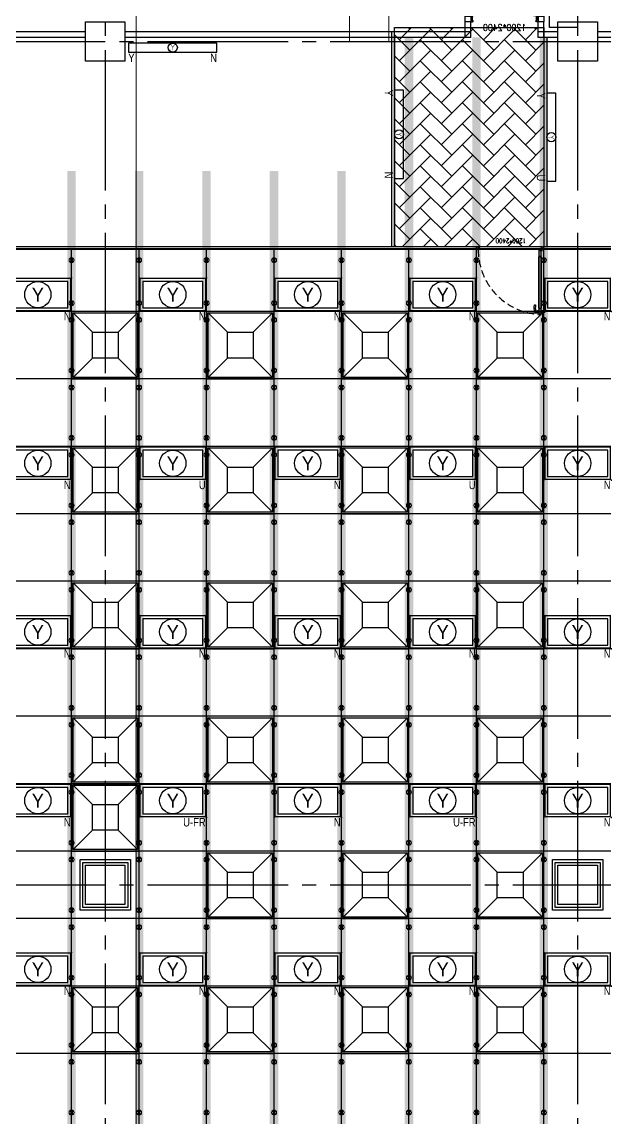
# Model space of a CAD drawing. Header units: millimetres. Extents: x -17313 to 27370, y -1010 to 13584.
# Drawn here: x 11732 to 12769, y 7085 to 9035 of the extents above; entities that cross this region are included whole.
import ezdxf
from ezdxf.enums import TextEntityAlignment as Align

# ---------------------------------------------------------------- set-up
doc = ezdxf.new("R2010")
doc.units = ezdxf.units.MM
doc.header["$LTSCALE"] = 100
for name, pattern in [('188K-SM-03-F10-ARCH-PA-Y2257103$0$AP5A-SM-03-F20-ARCH-PA-Y2230801+Y2230803$0$ALL-PA-TXT-Y2221201$0$DASHED', [19.05, 12.7, -6.35]), ('188K-SM-03-F10-ARCH-PA-Y2257103$0$HIDDEN2', [0.1875, 0.125, -0.0625]), ('X-S-FAB-L10$0$COL-CEN-LIN', [3.25, 2.5, -0.25, 0.25, -0.25])]:
    doc.linetypes.add(name, pattern=pattern)
for name, color, linetype in [('0-XREF', 7, 'Continuous'), ('188K-SM-03-F10-ARCH-CEIL-Y2257103$0$K-CEIL-4.2', 8, 'Continuous'), ('188K-SM-03-F10-ARCH-CEIL-Y2257103$0$K-CEIL-4.2-AREA', 8, 'Continuous'), ('188K-SM-03-F10-ARCH-CEIL-Y2257103$0$K-庫板天花-2.4', 8, 'Continuous'), ('188K-SM-03-F10-ARCH-CEIL-Y2257103$0$K-鋼構', 121, 'Continuous'), ('188K-SM-03-F10-ARCH-PA-Y2257103$0$K-Door', 53, 'Continuous'), ('188K-SM-03-F10-ARCH-PA-Y2257103$0$K-P1S-2.5-單抗', 53, 'Continuous'), ('188K-SM-03-F10-ARCH-PA-Y2257103$0$K-P1S-4.2-單抗', 53, 'Continuous'), ('188K-SM-03-F10-ARCH-PA-Y2257103$0$K-岩棉 2hr 7.5-單抗', 53, 'Continuous'), ('188K-SM-03-F10-ARCH-PA-Y2257103$0$K-岩棉 2hr 7.5-非抗', 53, 'Continuous'), ('188K-SM-03-F10-ARCH-PA-Y2257103$0$K-庫板天花-2.4', 53, 'Continuous'), ('188K-SM-03-F10-ARCH-PA-Y2257103$0$非YK-K-防火門', 53, 'Continuous'), ('188K-SM-06-F10-ELEC-LIGHT-Y2257103$0$E-LIGHT(Y)-N', 8, 'Continuous'), ('188K-SM-06-F10-ELEC-LIGHT-Y2257103$0$E-LIGHT(Y)-U FR', 8, 'Continuous'), ('188K-SM-06-F10-ELEC-LIGHT-Y2257103$0$E-LIGHT(Y)-U XLPE', 8, 'Continuous'), ('188K-SM-06-F10-HVAC-FFU-Y2257103$0$AC-FFU-ULPA+化學濾網-', 6, 'Continuous'), ('X-S-FAB-L10$0$0-DIM-TXT', 8, 'Continuous'), ('X-S-FAB-L10$0$ASP_5', 8, 'Continuous'), ('X-S-FAB-L10$0$BLOCK', 8, 'Continuous'), ('X-S-FAB-L10$0$CCL', 8, 'X-S-FAB-L10$0$COL-CEN-LIN'), ('X-S-FAB-L10$0$COL-S', 8, 'Continuous'), ('X-S-FAB-L10$0$S-BEAM-SHOW', 8, 'Continuous'), ('X-S-FAB-L10$0$S-FNDN', 8, 'Continuous')]:
    doc.layers.add(name, color=color, linetype=linetype)
doc.layers.add('188K-SM-03-F10-ARCH-CEIL-Y2257103$0$K-吊點-標準', color=8, linetype='Continuous', lineweight=9)
doc.layers.add('188K-SM-06-F10-ELEC-LIGHT-Y2257103$0$Defpoints-CAS', color=8, linetype='Continuous', plot=False)
doc.styles.add('188K-SM-03-F10-ARCH-PA-Y2257103$0$AP5A-SM-03-F20-ARCH-PA-Y2230801+Y2230803$0$ALL-PA-TXT-Y2221201$0$Standard', font='txt.shx', dxfattribs={"bigfont": 'chineset.shx'})
doc.styles.add('188K-SM-03-F10-ARCH-PA-Y2257103$0$Standard', font='txt.shx', dxfattribs={"bigfont": 'chineset.shx'})
doc.styles.add('188K-SM-06-F10-ELEC-LIGHT-Y2257103$0$AE', font='isocp.shx', dxfattribs={"bigfont": 'chineset.shx'})
doc.styles.add('188K-SM-06-F10-ELEC-LIGHT-Y2257103$0$Standard', font='arial.ttf')
doc.styles.add('188K-SM-06-F10-ELEC-LIGHT-Y2257103$0$xCI-5-F20-03-燈具$0$Standard', font='')
doc.styles.add('X-S-FAB-L10$0$CHINA', font='simplex.shx', dxfattribs={"width": 0.75, "bigfont": 'chineset.shx'})
doc.styles.add('X-S-FAB-L10$0$Standard', font='', dxfattribs={"width": 0.8})
doc.styles.add('X-S-FAB-L10$0$TG_NOTE_TEXT', font='simplex.shx', dxfattribs={"width": 0.75, "bigfont": 'chineset.shx'})
doc.styles.get('188K-SM-06-F10-ELEC-LIGHT-Y2257103$0$xCI-5-F20-03-燈具$0$Standard').set_extended_font_data('PMingLiU')
doc.styles.get('X-S-FAB-L10$0$Standard').set_extended_font_data('Microsoft JhengHei')

# ---------------------------------------------------------------- blocks, each defined once
blk = doc.blocks.new('188K-SM-06-F10-HVAC-FFU-Y2257103$0$H-FFU-ULPA+化濾')
for p, q in [((-82.9, 82.9), (-117.2, 117.3)), ((-37.1, 82.9), (-2.7, 117.3)), ((-117.2, 2.8), (-82.9, 37.1)), ((-2.7, 2.8), (-37.1, 37.1))]:
    blk.add_line(p, q)
for points in [[(-2.7, 2.8), (-2.7, 117.3), (-117.2, 117.3), (-117.2, 2.8)], [(-37.1, 37.1), (-37.1, 82.9), (-82.9, 82.9), (-82.9, 37.1)]]:
    blk.add_lwpolyline(points, close=True)
at = {"layer": 'DefPoints'}
blk.add_lwpolyline([(-120, 120), (0, 120), (0, 0), (-120, 0)], close=True, dxfattribs=at)
blk = doc.blocks.new('188K-SM-06-F10-HVAC-FFU-Y2257103')
at = {"layer": '188K-SM-06-F10-HVAC-FFU-Y2257103$0$AC-FFU-ULPA+化學濾網-', "xscale": -1}
for p in [(11820, 8400), (12060, 8400), (12300, 8400), (12540, 8400), (11820, 8160), (12060, 8160), (12300, 8160), (12540, 8160), (11820, 7920), (12060, 7920), (12300, 7920), (12540, 7920), (11820, 7680), (12060, 7680), (12300, 7680), (12540, 7680), (11820, 7560), (12060, 7440), (12300, 7440), (12540, 7440), (11820, 7200), (12060, 7200), (12300, 7200), (12540, 7200)]:
    blk.add_blockref('188K-SM-06-F10-HVAC-FFU-Y2257103$0$H-FFU-ULPA+化濾', p, dxfattribs=at)
blk = doc.blocks.new('X-S-FAB-L10$0$FAB2-L05')
at = {"layer": 'X-S-FAB-L10$0$CCL'}
for p, q in [((-14280, 11005), (-14280, 0)), ((-13440, 11005), (-13440, 0)), ((-26880, 9720), (1210, 9720)), ((-26880, 8220), (1210, 8220))]:
    blk.add_line(p, q, dxfattribs=at)
at = {"layer": 'X-S-FAB-L10$0$COL-S'}
for points in [[(-14315, 9755), (-14245, 9755), (-14245, 9685), (-14315, 9685)], [(-13475, 9755), (-13405, 9755), (-13405, 9685), (-13475, 9685)], [(-14315, 8255), (-14245, 8255), (-14245, 8185), (-14315, 8185)], [(-13475, 8255), (-13405, 8255), (-13405, 8185), (-13475, 8185)]]:
    blk.add_lwpolyline(points, close=True, dxfattribs=at)
blk = doc.blocks.new('X-S-FAB-L10')
at = {"layer": 'X-S-FAB-L10$0$ASP_5'}
for p, q in [((12720, 9950), (12720, 9025)), ((12670, 9025), (12670, 9900)), ((12720, 9025), (12670, 9025))]:
    blk.add_line(p, q, dxfattribs=at)
at = {"layer": 'X-S-FAB-L10$0$COL-S'}
for p, q in [((11845, 9035), (11915, 9035)), ((11845, 8965), (11845, 9035)), ((11915, 9035), (11915, 8965)), ((12685, 9035), (12755, 9035)), ((12685, 8965), (12685, 9035)), ((12755, 9035), (12755, 8965)), ((11915, 8965), (11845, 8965)), ((12755, 8965), (12685, 8965)), ((11845, 7535), (11915, 7535)), ((11845, 7465), (11845, 7535)), ((11915, 7535), (11915, 7465)), ((12685, 7535), (12755, 7535)), ((12685, 7465), (12685, 7535)), ((12755, 7535), (12755, 7465)), ((11915, 7465), (11845, 7465)), ((12755, 7465), (12685, 7465))]:
    blk.add_line(p, q, dxfattribs=at)
at = {"layer": 'X-S-FAB-L10$0$S-BEAM-SHOW', "lineweight": 0, "flags": 128}
for points in [[(12314, 9115), (12314, 9000)], [(12384, 9115), (12384, 9000)], [(12384, 9000), (12314, 9000)]]:
    blk.add_lwpolyline(points, dxfattribs=at)
at = {"layer": 'X-S-FAB-L10$0$S-FNDN', "lineweight": 0, "flags": 128}
for points in [[(11935, 9055), (4350, 9055), (4350, 7470), (9330, 7470), (9330, -55), (11935, -55), (11935, 4530), (11070, 4530), (11070, 5003), (11935, 5003)], [(11070, 4530), (11935, 4530), (11935, -55), (12665, -55), (12665, -270), (15175, -270), (15175, -55), (15905, -55), (15905, 4530), (16672.5, 4530), (16672.5, 5003), (15905, 5003), (15905, 9055), (11935, 9055), (11935, 5003), (11070, 5003)]]:
    blk.add_lwpolyline(points, close=True, dxfattribs=at)
at = {"layer": 'X-S-FAB-L10$0$BLOCK'}
blk.add_blockref('X-S-FAB-L10$0$FAB2-L05', (26160, -720), dxfattribs=at)
at = {"style": 'X-S-FAB-L10$0$TG_NOTE_TEXT', "width": 0.5, "flags": 1}
for p in [(7463.301, 9020), (18268.251, 8649), (11197.77, 4800.167), (16485.801, 4800.167), (25420.27, 2635), (13360, 320.001, 0), (7463.301, -33.333)]:
    blk.add_attdef('WH', text='', height=20, dxfattribs=at).set_placement(p, align=Align.BOTTOM_LEFT)
at = {"width": 0.5}
for style, p in [('X-S-FAB-L10$0$TG_NOTE_TEXT', (7585, 9020)), ('X-S-FAB-L10$0$TG_NOTE_TEXT', (18389.95, 8649)), ('X-S-FAB-L10$0$TG_NOTE_TEXT', (11117.5, 4813.5)), ('X-S-FAB-L10$0$TG_NOTE_TEXT', (16607.5, 4813.5)), ('X-S-FAB-L10$0$TG_NOTE_TEXT', (25350, 2635)), ('X-S-FAB-L10$0$Standard', (13129.375, 325.001, 0)), ('X-S-FAB-L10$0$TG_NOTE_TEXT', (7585, -20))]:
    blk.add_attdef('DESC', text='', height=10, dxfattribs=dict(at, style=style)).set_placement(p, align=Align.BOTTOM_LEFT)
for tag, style, p in [('TYPE', 'X-S-FAB-L10$0$TG_NOTE_TEXT', (7619.286, 9020)), ('NO', 'X-S-FAB-L10$0$TG_NOTE_TEXT', (7650.095, 9020)), ('TYPE', 'X-S-FAB-L10$0$TG_NOTE_TEXT', (18424.236, 8649)), ('NO', 'X-S-FAB-L10$0$TG_NOTE_TEXT', (18455.045, 8649)), ('NO', 'X-S-FAB-L10$0$TG_NOTE_TEXT', (11088.595, 4813.5)), ('TYPE', 'X-S-FAB-L10$0$TG_NOTE_TEXT', (11151.786, 4813.5)), ('TYPE', 'X-S-FAB-L10$0$TG_NOTE_TEXT', (16641.786, 4813.5)), ('NO', 'X-S-FAB-L10$0$TG_NOTE_TEXT', (16672.595, 4813.5)), ('NO', 'X-S-FAB-L10$0$TG_NOTE_TEXT', (25313, 2635)), ('TYPE', 'X-S-FAB-L10$0$TG_NOTE_TEXT', (25350, 2635)), ('NO', 'X-S-FAB-L10$0$Standard', (13100, 320.001, 0)), ('TYPE', 'X-S-FAB-L10$0$Standard', (13129.375, 320.001, 0)), ('TYPE', 'X-S-FAB-L10$0$TG_NOTE_TEXT', (7619.286, -20)), ('NO', 'X-S-FAB-L10$0$TG_NOTE_TEXT', (7650.095, -20))]:
    blk.add_attdef(tag, text='', height=10, dxfattribs=dict(at, style=style)).set_placement(p, align=Align.BOTTOM_RIGHT)
at = {"style": 'X-S-FAB-L10$0$TG_NOTE_TEXT', "width": 0.5, "flags": 1}
for rotation, p in [(180, (43, 7480)), (180, (943, 7480)), (90, (24310, 3717.77)), (270, (17080, 1711.699))]:
    blk.add_attdef('WH', text='', height=20, rotation=rotation, dxfattribs=at).set_placement(p, align=Align.BOTTOM_LEFT)
at = {"width": 0.5}
for rotation, style, p in [(180, 'X-S-FAB-L10$0$Standard', (317.625, 7480)), (180, 'X-S-FAB-L10$0$Standard', (1217.625, 7480)), (90, 'X-S-FAB-L10$0$TG_NOTE_TEXT', (24310, 3647.5)), (270, 'X-S-FAB-L10$0$TG_NOTE_TEXT', (17080, 1605))]:
    blk.add_attdef('DESC', text='', height=10, rotation=rotation, dxfattribs=dict(at, style=style)).set_placement(p, align=Align.BOTTOM_LEFT)
for tag, rotation, style, p in [('TYPE', 180, 'X-S-FAB-L10$0$Standard', (317.625, 7480)), ('NO', 180, 'X-S-FAB-L10$0$Standard', (347, 7480)), ('TYPE', 180, 'X-S-FAB-L10$0$Standard', (1217.625, 7480)), ('NO', 180, 'X-S-FAB-L10$0$Standard', (1247, 7480)), ('TYPE', 90, 'X-S-FAB-L10$0$TG_NOTE_TEXT', (24310, 3647.5)), ('NO', 90, 'X-S-FAB-L10$0$TG_NOTE_TEXT', (24310, 3610.5)), ('TYPE', 270, 'X-S-FAB-L10$0$TG_NOTE_TEXT', (17080, 1605)), ('NO', 270, 'X-S-FAB-L10$0$TG_NOTE_TEXT', (17080, 1573))]:
    blk.add_attdef(tag, text='', height=10, rotation=rotation, dxfattribs=dict(at, style=style)).set_placement(p, align=Align.BOTTOM_RIGHT)
at = {"layer": 'X-S-FAB-L10$0$0-DIM-TXT', "style": 'X-S-FAB-L10$0$CHINA', "width": 0.75}
for p in [(667.414, 7855.1, -2689.4), (22627.353, 6728.814), (25644.722, 6728.814), (24778.787, 5569.051), (1118.252, 4980), (417.801, 4594.623), (23874.84, 4355), (22927.43, 4330.122), (23749.869, 3901.367), (417.801, 3765.236), (1118.252, 3730), (417.801, 3115.79), (536.882, 2227.832), (16908.994, 1782.652), (888.445, 880.466), (16977.43, 750), (18878.841, 750), (25641.221, 553.233), (21364.03, 526.894)]:
    blk.add_attdef('HIG', text='', height=80, dxfattribs=at).set_placement(p, align=Align.MIDDLE_LEFT)
blk = doc.blocks.new('188K-SM-03-F10-ARCH-CEIL-Y2257103$0$A$C2CA95053')
h = blk.add_hatch(color=256)
edge = h.paths.add_edge_path()
edge.add_arc((0, 0), 0.5, 0, 360)
for p, q in [((3.2, 3.2), (-3.2, -3.2)), ((3.2, -3.2), (-3.2, 3.2))]:
    blk.add_line(p, q)
blk.add_lwpolyline([(-1.6, 2.5), (-1.6, -2.5), (1.6, -2.5), (1.6, 2.5)], close=True)
for radius in [4.5, 0.5]:
    blk.add_circle((0, 0), radius)
blk = doc.blocks.new('188K-SM-03-F10-ARCH-CEIL-Y2257103$0$天花板吊點-附調整片 - 3_8_螺桿吊架 100 mm 高調整片-V1-1FL')
blk.add_blockref('188K-SM-03-F10-ARCH-CEIL-Y2257103$0$A$C2CA95053', (0, 0))
blk = doc.blocks.new('188K-SM-03-F10-ARCH-CEIL-Y2257103')
at = {"layer": '188K-SM-03-F10-ARCH-CEIL-Y2257103$0$K-庫板天花-2.4'}
h = blk.add_hatch(dxfattribs=at)
h.set_pattern_fill('AR-HBONE', color=256, scale=0.26)
h.paths.add_polyline_path([(12394, 9025), (12660, 9025), (12660, 8635), (12394, 8635)])
at = {"layer": '188K-SM-03-F10-ARCH-CEIL-Y2257103$0$K-CEIL-4.2'}
for p, q in [((11820, 312.7), (11820, 8632.2)), ((11940, 312.7), (11940, 8632.2)), ((12060, 312.7), (12060, 8632.2)), ((12180, 312.7), (12180, 8632.2)), ((12300, 312.7), (12300, 8632.2)), ((12420, 312.7), (12420, 8632.2)), ((12540, 312.7), (12540, 8632.2)), ((12660, 312.7), (12660, 8632.2)), ((19317.2, 8520), (1767.7, 8520)), ((19317.2, 8400), (1767.7, 8400)), ((19317.2, 8280), (1847.7, 8280)), ((19314.7, 8160), (1847.7, 8160)), ((19314.7, 8040), (1847.7, 8040)), ((19314.7, 7920), (1847.7, 7920)), ((19314.7, 7800), (1847.7, 7800)), ((19314.7, 7680), (1847.7, 7680)), ((19314.7, 7560), (1847.7, 7560)), ((19317.2, 7440), (1847.7, 7440)), ((19317.2, 7320), (1847.7, 7320)), ((21180, 7200), (1847.7, 7200))]:
    blk.add_line(p, q, dxfattribs=at)
at = {"layer": '188K-SM-03-F10-ARCH-CEIL-Y2257103$0$K-CEIL-4.2-AREA', "elevation": 0}
blk.add_lwpolyline([(16747.2, 312.7), (14882.2, 312.7), (14882.2, 42.7), (14157.7, 42.7), (14157.7, 312.7), (1847.7, 312.7), (1847.7, 8305.8), (1767.7, 8305.8), (1767.7, 8632.2), (17592.2, 8632.2)], dxfattribs=at)
at = {"layer": '188K-SM-03-F10-ARCH-CEIL-Y2257103$0$K-CEIL-4.2-AREA'}
for points in [[(11845, 7535), (11915, 7535), (11915, 7465), (11845, 7465)], [(12685, 7535), (12755, 7535), (12755, 7465), (12685, 7465)]]:
    blk.add_lwpolyline(points, close=True, dxfattribs=at)
at = {"layer": '188K-SM-03-F10-ARCH-CEIL-Y2257103$0$K-庫板天花-2.4', "elevation": 0}
blk.add_lwpolyline([(12394, 9025), (12660, 9025), (12660, 8635), (12394, 8635)], close=True, dxfattribs=at)
at = {"layer": '188K-SM-03-F10-ARCH-CEIL-Y2257103$0$K-鋼構', "const_width": 15, "elevation": 0}
for points in [[(12420, 9007.5), (12420, 230)], [(12540, 9007.5), (12540, 230)], [(12660, 9007.5), (12660, 230)], [(11820, 8769.9), (11820, 230)], [(11940, 8769.9), (11940, 230)], [(12060, 8769.9), (12060, 230)], [(12180, 8769.9), (12180, 230)], [(12300, 8769.9), (12300, 230)]]:
    blk.add_lwpolyline(points, dxfattribs=at)
at = {"layer": '188K-SM-03-F10-ARCH-CEIL-Y2257103$0$K-吊點-標準', "color": 170, "lineweight": 18, "rotation": 179.9999999999997}
for p in [(11820, 8611.2), (11940, 8611.2), (12060, 8611.2), (12180, 8611.2), (12300, 8611.2), (12420, 8611.2), (12540, 8611.2), (12660, 8611.2), (11820, 8535), (11940, 8535), (12060, 8535), (12180, 8535), (12300, 8535), (12420, 8535), (12540, 8535), (12660, 8535), (11820, 8505), (11940, 8505), (12060, 8505), (12180, 8505), (12300, 8505), (12420, 8505), (12540, 8505), (12660, 8505), (11820, 8415), (11940, 8415), (12060, 8415), (12180, 8415), (12300, 8415), (12420, 8415), (12540, 8415), (12660, 8415), (11820, 8385), (11940, 8385), (12060, 8385), (12180, 8385), (12300, 8385), (12420, 8385), (12540, 8385), (12660, 8385), (11820, 8295), (11940, 8295), (12060, 8295), (12180, 8295), (12300, 8295), (12420, 8295), (12540, 8295), (12660, 8295), (11820, 8265), (11940, 8265), (12060, 8265), (12180, 8265), (12300, 8265), (12420, 8265), (12540, 8265), (12660, 8265), (11820, 8175), (11940, 8175), (12060, 8175), (12180, 8175), (12300, 8175), (12420, 8175), (12540, 8175), (12660, 8175), (11820, 8145), (11940, 8145), (12060, 8145), (12180, 8145), (12300, 8145), (12420, 8145), (12540, 8145), (12660, 8145), (11820, 8055), (11940, 8055), (12060, 8055), (12180, 8055), (12300, 8055), (12420, 8055), (12540, 8055), (12660, 8055), (11820, 8025), (11940, 8025), (12060, 8025), (12180, 8025), (12300, 8025), (12420, 8025), (12540, 8025), (12660, 8025), (11820, 7935), (11940, 7935), (12060, 7935), (12180, 7935), (12300, 7935), (12420, 7935), (12540, 7935), (12660, 7935), (11820, 7905), (11940, 7905), (12060, 7905), (12180, 7905), (12300, 7905), (12420, 7905), (12540, 7905), (12660, 7905), (11820, 7815), (11940, 7815), (12060, 7815), (12180, 7815), (12300, 7815), (12420, 7815), (12540, 7815), (12660, 7815), (11820, 7785), (11940, 7785), (12060, 7785), (12180, 7785), (12300, 7785), (12420, 7785), (12540, 7785), (12660, 7785), (11820, 7695), (11940, 7695), (12060, 7695), (12180, 7695), (12300, 7695), (12420, 7695), (12540, 7695), (12660, 7695), (11820, 7665), (11940, 7665), (12060, 7665), (12180, 7665), (12300, 7665), (12420, 7665), (12540, 7665), (12660, 7665), (11820, 7575), (11940, 7575), (12060, 7575), (12180, 7575), (12300, 7575), (12420, 7575), (12540, 7575), (12660, 7575), (11820, 7545), (11940, 7545), (12060, 7545), (12180, 7545), (12300, 7545), (12420, 7545), (12540, 7545), (12660, 7545), (11820, 7455), (11940, 7455), (12060, 7455), (12180, 7455), (12300, 7455), (12420, 7455), (12540, 7455), (12660, 7455), (11820, 7425), (11940, 7425), (12060, 7425), (12180, 7425), (12300, 7425), (12420, 7425), (12540, 7425), (12660, 7425), (11820, 7335), (11940, 7335), (12060, 7335), (12180, 7335), (12300, 7335), (12420, 7335), (12540, 7335), (12660, 7335), (11820, 7305), (11940, 7305), (12060, 7305), (12180, 7305), (12300, 7305), (12420, 7305), (12540, 7305), (12660, 7305), (11820, 7215), (11940, 7215), (12060, 7215), (12180, 7215), (12300, 7215), (12420, 7215), (12540, 7215), (12660, 7215), (11820, 7185), (11940, 7185), (12060, 7185), (12180, 7185), (12300, 7185), (12420, 7185), (12540, 7185), (12660, 7185), (11820, 7095), (11940, 7095), (12060, 7095), (12180, 7095), (12300, 7095), (12420, 7095), (12540, 7095), (12660, 7095)]:
    blk.add_blockref('188K-SM-03-F10-ARCH-CEIL-Y2257103$0$天花板吊點-附調整片 - 3_8_螺桿吊架 100 mm 高調整片-V1-1FL', p, dxfattribs=at)
blk = doc.blocks.new('188K-SM-03-F10-ARCH-PA-Y2257103$0$F14P8-SM-03-FB1-ARCH-PA(B)-Y2210902$0$18P2-XFDP40$0$GAD2205')
blk.add_lwpolyline([(0, 1), (0, 1), (-18, 1, -0.414214), (-18, 2), (-18, 3, -0.414214), (-18, 3), (-14, 3, 0.414214), (-13, 4), (-13, 4, 0.414214), (-14, 4), (-18, 4, -0.414214), (-18, 5), (-18, 12, -0.414214), (-18, 12), (-18, 12, 0.414214), (-18, 12), (-18, 14, 0.72636), (-19, 14), (-19, 13, 0.158507), (-19, 13), (-19, 0, 0.414214), (-19, 0), (19, 0, 0.414214), (19, 0), (19, 13, 0.158507), (19, 13), (19, 14, 0.72636), (18, 14), (18, 12, 0.414214), (18, 12, -0.414214), (18, 12), (18, 5, -0.414214), (18, 4), (14, 4, 0.414214), (13, 4), (13, 4, 0.414214), (14, 3), (18, 3, -0.414214), (18, 3), (18, 2, -0.414214), (18, 1), (0, 1)], format="xyb", close=True)
blk = doc.blocks.new('188K-SM-03-F10-ARCH-PA-Y2257103$0$(FS1-4)1hr單開防火門-1200x2400')
for p, q in [((8.8, 117.1, 0), (9.6, 117.1, 0)), ((8.8, 112.2, 0), (8.8, 117.1, 0)), ((9.6, 117.1, 0), (9.6, 112.2, 0)), ((9.6, 112.2, 0), (8.8, 112.2, 0)), ((9.6, 115.7, 0), (13.6, 115.7, 0)), ((13.5, 113.5, 0), (9.6, 113.5, 0)), ((13.6, 115.7, 0), (15, 115.7, 0)), ((0, 4.5), (0, -4.5)), ((2.8, 5), (0.5, 5)), ((3, -3.2), (3, 4.8)), ((117, -3.2), (117, 4.8)), ((117.2, 5), (119.5, 5)), ((120, 4.5), (120, -4.5)), ((0.5, -5), (2.8, -5)), ((2.8, -5), (4.4, -4)), ((3.8, -3.2), (3, -3.2)), ((3.6, -3.5), (3.6, -3.3)), ((3.6, -3.3), (3.8, -3.3)), ((4.4, -3.5), (3.6, -3.5)), ((4.4, -3.2), (4.2, -3.2)), ((4.2, -3.3), (4.4, -3.3)), ((4.4, -3.3), (4.4, -3.5)), ((4.5, -3.7), (4.5, -3.3)), ((115.5, -3.7), (115.5, -3.3)), ((115.6, -3.2), (115.8, -3.2)), ((115.6, -3.3), (115.6, -3.5)), ((115.8, -3.3), (115.6, -3.3)), ((115.6, -3.5), (116.4, -3.5)), ((117.2, -5), (115.6, -4)), ((116.2, -3.2), (117, -3.2)), ((116.4, -3.3), (116.2, -3.3)), ((116.4, -3.5), (116.4, -3.3)), ((119.5, -5), (117.2, -5))]:
    blk.add_line(p, q)
for points in [[(4.8, 112.2), (4.8, 117.1), (4, 117.1), (4, 112.2)], [(-10, -5), (0, -5), (0, 5), (-10, 5)], [(120, -5), (130, -5), (130, 5), (120, 5)]]:
    blk.add_lwpolyline(points, close=True)
at = {"ltscale": 5}
for points in [[(8.8, 109.6), (8.8, 119.7), (4.8, 119.7), (4.8, 109.6)], [(5, 109.2), (5, 14.8), (5, 14.8), (5, 109.2)], [(8.6, 14.8), (8.5, 14.8), (8.5, 109.2), (8.6, 109.2)], [(8.8, 6.1), (8.8, 14.4), (4.8, 14.4), (4.8, 6.1)]]:
    blk.add_lwpolyline(points, close=True, dxfattribs=at)
at = {"elevation": 0}
blk.add_lwpolyline([(4, 115.7), (0, 115.7), (-1.4, 115.7, 0.327495), (-2.2, 115, 0.089847), (-2.4, 104.3, 1.144881), (-0.5, 104.7, -0.137079), (-0.5, 113, -0.349357), (0, 113.5), (4, 113.5)], format="xyb", dxfattribs=at)
at = {"ltscale": 5}
blk.add_lwpolyline([(4.8, 109.7), (4.8, 108.4, 0.158507), (4.9, 108.4), (4.9, 108.3, 0.72636), (5, 108.3), (5, 108.5, 0.414214), (5, 108.5, -0.414214), (4.9, 108.5), (4.9, 109.2, -0.414214), (5, 109.2), (5.4, 109.2, 0.414214), (5.4, 109.3), (5.4, 109.3, 0.414214), (5.4, 109.3), (5, 109.3, -0.414214), (4.9, 109.4), (4.9, 109.5, -0.414214), (5, 109.6), (6.8, 109.6), (6.8, 109.6), (6.8, 109.6), (8.6, 109.6, -0.414214), (8.6, 109.5), (8.6, 109.4, -0.414214), (8.6, 109.3), (8.2, 109.3, 0.414214), (8.1, 109.3), (8.1, 109.3, 0.414214), (8.2, 109.2), (8.6, 109.2, -0.414214), (8.6, 109.2), (8.6, 108.5, -0.414214), (8.6, 108.5), (8.6, 108.5, 0.414214), (8.6, 108.5), (8.6, 108.3, 0.72636), (8.6, 108.3), (8.7, 108.4, 0.158507), (8.7, 108.4), (8.7, 109.7, 0.414214), (8.7, 109.7), (4.9, 109.7, 0.414214)], format="xyb", close=True, dxfattribs=at)
at = {"ltscale": 500}
for points in [[(3.2, -2.4), (3.2, 5.6), (3, 5.6), (3, -2.4)], [(8.5, 6.6), (4, 6.6), (4, 6.3), (8.5, 6.3)]]:
    blk.add_lwpolyline(points, close=True, dxfattribs=at)
at = {"linetype": '188K-SM-03-F10-ARCH-PA-Y2257103$0$HIDDEN2'}
blk.add_arc((3.4, 6.1), 113.7, 359.4256, 87.3094, dxfattribs=at)
at = {"extrusion": (0, 0, -1)}
for centre, major_axis, start_param, end_param in [((13.5, 113, 0), (-0.417, 0.417), 0.901482, 2.245889), ((15, 104.3, 0), (0.707, 0.707), 0.872811, 4.284184), ((-0.8, 108.9, 0), (10.9, 10.9), 0.51383, 1.058752), ((14.9, 114.8, 0), (-0.624, 0.624), 0.866962, 2.13291), ((-13.8, 109, 0), (21.3, 21.3), 0.585307, 0.943734)]:
    blk.add_ellipse(centre, major_axis=major_axis, ratio=1, start_param=start_param, end_param=end_param, dxfattribs=at)
for centre, major_axis, start_param, end_param in [((0.5, 4.5), (0.354, -0.354), 2.356194, 3.926991), ((2.8, 4.8), (0.106, -0.106), 7.068583, 8.63938), ((117.2, 4.8), (-0.106, -0.106), -2.356194, -0.785398), ((119.5, 4.5), (-0.354, -0.354), 2.356194, 3.926991), ((0.5, -4.5), (-0.354, -0.354), 5.497787, 7.068583), ((3.8, -3.3), (-0.0354, -0.0354), 0.785398, 3.926991), ((4.2, -3.3), (-0.0354, -0.0354), 3.926991, 7.068583), ((4.4, -3.3), (0.0354, -0.0354), 7.068583, 8.63938), ((4.2, -3.7), (0.212, -0.212), 6.162283, 7.068583), ((115.6, -3.3), (-0.0354, -0.0354), -2.356194, -0.785398), ((115.8, -3.7), (-0.212, -0.212), -0.785398, 0.120903), ((115.8, -3.3), (0.0354, -0.0354), -0.785398, 2.356194), ((116.2, -3.3), (0.0354, -0.0354), 2.356194, 5.497787), ((119.5, -4.5), (0.354, -0.354), -0.785398, 0.785398)]:
    blk.add_ellipse(centre, major_axis=major_axis, ratio=1, start_param=start_param, end_param=end_param)
at = {"ltscale": 500, "extrusion": (0, 0, -1)}
blk.add_ellipse((3.4, 6.1), major_axis=(-0.495, 0.495), ratio=1, start_param=5.497787, end_param=11.780972, dxfattribs=at)
at = {"ltscale": 5, "xscale": 0.1000000000058208, "yscale": 0.1000000000058208, "zscale": 0.1000000000058208}
blk.add_blockref('188K-SM-03-F10-ARCH-PA-Y2257103$0$F14P8-SM-03-FB1-ARCH-PA(B)-Y2210902$0$18P2-XFDP40$0$GAD2205', (6.8, 14.3), dxfattribs=at)
at = {"color": 8, "style": '188K-SM-03-F10-ARCH-PA-Y2257103$0$Standard', "width": 0.85}
blk.add_text('1200*2400', height=12, dxfattribs=at).set_placement((60, -15, 0), align=Align.MIDDLE_CENTER)
blk = doc.blocks.new('188K-SM-03-F10-ARCH-PA-Y2257103$0$AP5A-SM-03-F20-ARCH-PA-Y2230801+Y2230803$0$把手GMT水平鎖')
blk.add_lwpolyline([(24, 8), (-24, 8), (-24, 0), (24, 0)], close=True)
blk.add_lwpolyline([(-11, 0), (-11, -40), (-10, -54, 0.327495), (-4, -62, 0.089847), (104, -64, 1.144881), (99, -45, -0.137079), (16, -45, -0.349357), (11, -40), (11, 0)], format="xyb")
blk = doc.blocks.new('188K-SM-03-F10-ARCH-PA-Y2257103$0$單開庫板門-1200x2400(水平把手)')
at = {"ltscale": 0.1}
for p, q in [((26008.6, -11403.6), (26004.5, -11403.6)), ((26004.5, -11403.6), (26004.5, -11414.1)), ((26008.6, -11414.1), (26008.6, -11403.6)), ((26004.5, -11414.1), (26004.5, -11415.3)), ((26004.5, -11414.1), (26008.6, -11414.1)), ((26004.5, -11415.4), (26004.6, -11415.5)), ((26008.6, -11414), (26004.6, -11414)), ((26004.6, -11414.3), (26004.6, -11414.2)), ((26004.6, -11415.3), (26004.6, -11414.5)), ((26004.7, -11414.1), (26006.5, -11414.1)), ((26005.1, -11414.4), (26004.7, -11414.4)), ((26004.7, -11414.5), (26005.1, -11414.5)), ((26004.7, -11414.5), (26004.7, -11506)), ((26004.7, -11506), (26004.7, -11414.5)), ((26004.7, -11414.5), (26004.7, -11414.5)), ((26004.7, -11415.4), (26004.7, -11415.3)), ((26005.2, -11414.4), (26005.2, -11414.4)), ((26006.5, -11414.1), (26006.6, -11414.1)), ((26006.6, -11414.1), (26006.6, -11414.1)), ((26006.6, -11414.1), (26008.4, -11414.1)), ((26008.4, -11414.4), (26008, -11414.4)), ((26008, -11414.4), (26008, -11414.4)), ((26008, -11414.5), (26008.4, -11414.5)), ((26008.4, -11506), (26008.4, -11414.5)), ((26008.4, -11414.5), (26008.4, -11414.5)), ((26008.4, -11414.5), (26008.4, -11506)), ((26008.4, -11415.3), (26008.4, -11415.4)), ((26008.5, -11414.2), (26008.5, -11414.3)), ((26008.5, -11414.5), (26008.5, -11415.3)), ((26008.5, -11415.5), (26008.6, -11415.4)), ((26008.6, -11415.3), (26008.6, -11414.1)), ((25999.5, -11519.7), (25999.5, -11523.2)), ((26002.5, -11519.1), (26000, -11519.1)), ((26002.4, -11523.7), (26004.1, -11522.6)), ((26002.9, -11518.5), (26002.6, -11518.5)), ((26002.6, -11518.5), (26002.6, -11521)), ((26002.6, -11521.9), (26002.6, -11519.3)), ((26002.6, -11521), (26002.9, -11521)), ((26003.4, -11521.9), (26002.6, -11521.9)), ((26002.9, -11521), (26002.9, -11518.5)), ((26003.3, -11522.2), (26003.3, -11522)), ((26003.3, -11522), (26003.4, -11522)), ((26004, -11522.2), (26003.3, -11522.2)), ((26008.3, -11517.5), (26003.6, -11517.5)), ((26003.6, -11517.5), (26003.6, -11517.7)), ((26003.6, -11517.7), (26008.3, -11517.7)), ((26004.1, -11521.9), (26003.9, -11521.9)), ((26003.9, -11522), (26004, -11522)), ((26004, -11522), (26004, -11522.2)), ((26004.2, -11522.4), (26004.2, -11521.9)), ((26008.6, -11506.4), (26004.5, -11506.4)), ((26004.5, -11506.4), (26004.5, -11518)), ((26004.5, -11518), (26008.6, -11518)), ((26004.7, -11506), (26004.7, -11506)), ((26008.3, -11517.7), (26008.3, -11517.5)), ((26008.4, -11506), (26008.4, -11506)), ((26008.6, -11518), (26008.6, -11506.4)), ((26114.8, -11521.9), (26115.1, -11521.9)), ((26114.8, -11522.4), (26114.8, -11521.9)), ((26114.9, -11522), (26114.9, -11522.2)), ((26115.1, -11522), (26114.9, -11522)), ((26114.9, -11522.2), (26115.7, -11522.2)), ((26116.6, -11523.7), (26114.9, -11522.6)), ((26115.5, -11521.9), (26116.3, -11521.9)), ((26115.7, -11522), (26115.5, -11522)), ((26115.7, -11522.2), (26115.7, -11522)), ((26116.3, -11521.9), (26116.3, -11519.3)), ((26116.5, -11519.1), (26119, -11519.1)), ((26119.5, -11519.7), (26119.5, -11523.2)), ((26000, -11523.7), (26002.4, -11523.7)), ((26119, -11523.7), (26116.6, -11523.7))]:
    blk.add_line(p, q, dxfattribs=at)
for points in [[(25999.5, -11518.9), (25999.5, -11523.9)], [(26119.5, -11518.9), (26119.5, -11523.9)]]:
    blk.add_lwpolyline(points)
blk.add_lwpolyline([(26006.6, -11506.4), (26006.5, -11506.3), (26004.7, -11506.3, -0.414214), (26004.6, -11506.3), (26004.6, -11506.1, -0.414214), (26004.7, -11506.1), (26005.1, -11506.1, 0.414214), (26005.2, -11506.1), (26005.2, -11506, 0.414214), (26005.1, -11506), (26004.7, -11506, -0.414214), (26004.6, -11506), (26004.6, -11505.2, -0.414214), (26004.7, -11505.2), (26004.7, -11505.2, 0.414214), (26004.7, -11505.2), (26004.7, -11505, 0.72636), (26004.6, -11505), (26004.5, -11505.1, 0.158507), (26004.5, -11505.2), (26004.5, -11506.4, 0.414214), (26004.6, -11506.5), (26008.6, -11506.5, 0.414214), (26008.6, -11506.4), (26008.6, -11505.2, 0.158507), (26008.6, -11505.1), (26008.5, -11505, 0.72636), (26008.4, -11505), (26008.4, -11505.2, 0.414214), (26008.5, -11505.2, -0.414214), (26008.5, -11505.2), (26008.5, -11506, -0.414214), (26008.4, -11506), (26008, -11506, 0.414214), (26008, -11506), (26008, -11506.1, 0.414214), (26008, -11506.1), (26008.4, -11506.1, -0.414214), (26008.5, -11506.1), (26008.5, -11506.3, -0.414214), (26008.4, -11506.3), (26006.6, -11506.3)], format="xyb", close=True, dxfattribs=at)
at = {"linetype": '188K-SM-03-F10-ARCH-PA-Y2257103$0$AP5A-SM-03-F20-ARCH-PA-Y2230801+Y2230803$0$ALL-PA-TXT-Y2221201$0$DASHED', "ltscale": 0.01}
blk.add_arc((26001.1, -11518.7), 115.3, 359.8531, 85.8135, dxfattribs=at)
at = {"ltscale": 0.1}
for centre, radius, start, end in [((26004.6, -11414.1), 0.0313, 90, 180), ((26004.6, -11415.3), 0.0313, 180, 216.0274), ((26004.7, -11414.2), 0.0313, 90, 180), ((26004.7, -11414.3), 0.0313, 180, 270), ((26004.7, -11414.5), 0.0313, 90, 180), ((26004.7, -11415.3), 0.0209, 180, 270), ((26004.7, -11415.4), 0.0313, 216.0274, 360), ((26004.7, -11415.3), 0.0209, 360, 90), ((26005.1, -11414.4), 0.0313, 270, 0), ((26005.1, -11414.4), 0.0313, 0, 90), ((26008, -11414.4), 0.0313, 90, 180), ((26008, -11414.4), 0.0313, 180, 270), ((26008.4, -11414.2), 0.0313, 360, 90), ((26008.4, -11414.3), 0.0313, 270, 0), ((26008.4, -11414.5), 0.0313, 0, 90), ((26008.5, -11415.3), 0.0209, 90, 180), ((26008.5, -11415.4), 0.0313, 180, 323.9726), ((26008.5, -11415.3), 0.0209, 270, 360), ((26008.6, -11414.1), 0.0313, 360, 90), ((26008.6, -11415.3), 0.0313, 323.9726, 360)]:
    blk.add_arc(centre, radius, start, end, dxfattribs=at)
for centre, major_axis, start_param, end_param in [((26000, -11519.7), (0.369, -0.369), 2.356194, 3.926991), ((26002.5, -11519.3), (0.111, -0.111), 7.068583, 8.63938), ((26003.4, -11521.9), (-0.0369, -0.0369), 0.785398, 3.926991), ((26003.9, -11521.9), (-0.0369, -0.0369), 3.926991, 7.068583), ((26004.1, -11521.9), (0.0369, -0.0369), 7.068583, 8.63938), ((26003.9, -11522.4), (0.221, -0.221), 6.162283, 7.068583), ((26114.8, -11521.9), (-0.0369, -0.0369), -2.356194, -0.785398), ((26115.1, -11522.4), (-0.221, -0.221), -0.785398, 0.120903), ((26115.1, -11521.9), (0.0369, -0.0369), -0.785398, 2.356194), ((26115.5, -11521.9), (0.0369, -0.0369), 2.356194, 5.497787), ((26116.5, -11519.3), (-0.111, -0.111), -2.356194, -0.785398), ((26119, -11519.7), (-0.369, -0.369), 2.356194, 3.926991), ((26000, -11523.2), (-0.369, -0.369), 5.497787, 7.068583), ((26119, -11523.2), (0.369, -0.369), -0.785398, 0.785398)]:
    blk.add_ellipse(centre, major_axis=major_axis, ratio=1, start_param=start_param, end_param=end_param, dxfattribs=at)
at = {"ltscale": 0.1, "extrusion": (0, 0, -1)}
blk.add_ellipse((26003.1, -11517.9), major_axis=(-0.516, 0.516), ratio=1, start_param=5.497787, end_param=11.780972, dxfattribs=at)
at = {"ltscale": 5}
for p, xscale, yscale, zscale, rotation in [((26003.6, -11408.9), 0.1058823529319317, 0.1058823529319317, 0.1058823529319317, 270), ((26009.5, -11408.9), -0.1058823529319317, 0.1058823529396357, 0.1058823529411765, 90)]:
    blk.add_blockref('188K-SM-03-F10-ARCH-PA-Y2257103$0$AP5A-SM-03-F20-ARCH-PA-Y2230801+Y2230803$0$把手GMT水平鎖', p, dxfattribs=dict(at, xscale=xscale, yscale=yscale, zscale=zscale, rotation=rotation))
at = {"color": 8, "ltscale": 0.1, "style": '188K-SM-03-F10-ARCH-PA-Y2257103$0$AP5A-SM-03-F20-ARCH-PA-Y2230801+Y2230803$0$ALL-PA-TXT-Y2221201$0$Standard', "width": 0.85}
blk.add_text('1200*2400', height=8, dxfattribs=at).set_placement((26058.4, -11534.4), align=Align.MIDDLE_CENTER)
blk = doc.blocks.new('188K-SM-03-F10-ARCH-PA-Y2257103')
at = {"layer": '188K-SM-03-F10-ARCH-PA-Y2257103$0$K-庫板天花-2.4'}
h = blk.add_hatch(dxfattribs=at)
h.set_pattern_fill('AR-HBONE', color=256, scale=0.26)
h.paths.add_polyline_path([(12394, 9025), (12660, 9025), (12660, 8635), (12394, 8635)])
at = {"layer": '188K-SM-03-F10-ARCH-PA-Y2257103$0$K-P1S-2.5-單抗'}
for p, q in [((12389, 9007.5, 0), (12389, 8635, 0)), ((12394, 9007.5, 0), (12394, 8635, 0)), ((12660, 9007.5, 0), (12660, 8635, 0)), ((12665, 9007.5, 0), (12665, 8635, 0))]:
    blk.add_line(p, q, dxfattribs=at)
at = {"layer": '188K-SM-03-F10-ARCH-PA-Y2257103$0$K-P1S-4.2-單抗'}
for p, q in [((15195, 8635, 0), (7525, 8635, 0)), ((15195, 8630, 0), (7525, 8630, 0))]:
    blk.add_line(p, q, dxfattribs=at)
for points in [[(11835, 7545), (11925, 7545), (11925, 7455), (11835, 7455)], [(11840, 7540), (11920, 7540), (11920, 7460), (11840, 7460)], [(12675, 7545), (12765, 7545), (12765, 7455), (12675, 7455)], [(12680, 7540), (12760, 7540), (12760, 7460), (12680, 7460)]]:
    blk.add_lwpolyline(points, close=True, dxfattribs=at)
at = {"layer": '188K-SM-03-F10-ARCH-PA-Y2257103$0$K-岩棉 2hr 7.5-單抗'}
for p, q in [((12520, 9007.5, 0), (12520, 9035)), ((12530, 9007.5, 0), (12530, 9035)), ((12650, 9007.5, 0), (12650, 9035)), ((12660, 9007.5, 0), (12660, 9035, 0)), ((12530, 9017.5, 0), (12389, 9017.5, 0)), ((12389, 9017.5, 0), (12389, 9007.5, 0)), ((12685, 9017.5, 0), (12650, 9017.5, 0)), ((12530, 9007.5, 0), (12389, 9007.5, 0)), ((12685, 9007.5, 0), (12650, 9007.5, 0))]:
    blk.add_line(p, q, dxfattribs=at)
at = {"layer": '188K-SM-03-F10-ARCH-PA-Y2257103$0$K-岩棉 2hr 7.5-非抗'}
for p, q in [((11845, 9017.5, 0), (11075, 9017.5, 0)), ((12389, 9017.5, 0), (11915, 9017.5, 0)), ((13885, 9017.5, 0), (12755, 9017.5, 0)), ((11845, 9007.5, 0), (11075, 9007.5, 0)), ((12389, 9007.5, 0), (11915, 9007.5, 0)), ((13885, 9007.5, 0), (12755, 9007.5, 0))]:
    blk.add_line(p, q, dxfattribs=at)
at = {"layer": '188K-SM-03-F10-ARCH-PA-Y2257103$0$K-庫板天花-2.4', "elevation": 0}
blk.add_lwpolyline([(12394, 9025), (12660, 9025), (12660, 8635), (12394, 8635)], close=True, dxfattribs=at)
at = {"layer": '188K-SM-03-F10-ARCH-PA-Y2257103$0$K-Door', "rotation": 180}
blk.add_blockref('188K-SM-03-F10-ARCH-PA-Y2257103$0$單開庫板門-1200x2400(水平把手)', (38659.5, -2888.9, 0), dxfattribs=at)
at = {"layer": '188K-SM-03-F10-ARCH-PA-Y2257103$0$非YK-K-防火門', "xscale": -1}
blk.add_blockref('188K-SM-03-F10-ARCH-PA-Y2257103$0$(FS1-4)1hr單開防火門-1200x2400', (12650, 9040), dxfattribs=at)
blk = doc.blocks.new('*U379')
at = {"ltscale": 600}
blk.add_lwpolyline([(-78.5, -8.1), (78.5, -8.1), (78.5, 8.1), (-78.5, 8.1)], close=True, dxfattribs=at)
blk.add_circle((0, 0), 8.1, dxfattribs=at)
at = {"style": '188K-SM-06-F10-ELEC-LIGHT-Y2257103$0$AE', "width": 0.7}
blk.add_text('Y', height=10, dxfattribs=at).set_placement((0, 0), align=Align.MIDDLE)
at = {"style": '188K-SM-06-F10-ELEC-LIGHT-Y2257103$0$Standard', "width": 0.8}
for s, p in [('Y', (-68, -18.1)), ('U', (78.5, -18.1))]:
    blk.add_text(s, height=15, dxfattribs=at).set_placement(p, align=Align.MIDDLE_RIGHT)
blk = doc.blocks.new('188K-SM-06-F10-ELEC-LIGHT-Y2257103$0$防塵防水燈(黃光)-CAS')
at = {"ltscale": 600}
blk.add_lwpolyline([(-78.5, -8.1), (78.5, -8.1), (78.5, 8.1), (-78.5, 8.1)], close=True, dxfattribs=at)
blk.add_circle((0, 0), 8.1, dxfattribs=at)
at = {"style": '188K-SM-06-F10-ELEC-LIGHT-Y2257103$0$AE', "width": 0.7}
blk.add_text('Y', height=10, dxfattribs=at).set_placement((0, 0), align=Align.MIDDLE)
at = {"style": '188K-SM-06-F10-ELEC-LIGHT-Y2257103$0$Standard', "width": 0.8}
for s, p in [('Y', (-68, -18.1)), ('N', (78.5, -18.1))]:
    blk.add_text(s, height=15, dxfattribs=at).set_placement(p, align=Align.MIDDLE_RIGHT)
blk = doc.blocks.new('*U291')
for p, q in [((58.5, 28.5), (-58.5, 28.5)), ((-58.5, 28.5), (-58.5, -28.5)), ((53.4, 23.4), (-53.4, 23.4)), ((-53.4, 23.4), (-53.4, -23.4)), ((53.4, -23.4), (53.4, 23.4)), ((58.5, -28.5), (58.5, 28.5)), ((-58.5, -28.5), (58.5, -28.5)), ((-53.4, -23.4), (53.4, -23.4))]:
    blk.add_line(p, q)
blk.add_circle((0, 0), 23.4)
at = {"layer": '188K-SM-06-F10-ELEC-LIGHT-Y2257103$0$Defpoints-CAS'}
for p in [(-60, 30), (-60, 30), (60, 30), (-60, -30), (60, -30)]:
    blk.add_point(p, dxfattribs=at)
at = {"style": '188K-SM-06-F10-ELEC-LIGHT-Y2257103$0$xCI-5-F20-03-燈具$0$Standard'}
blk.add_text('Y', height=25, dxfattribs=at).set_placement((0, 0), align=Align.MIDDLE)
at = {"style": '188K-SM-06-F10-ELEC-LIGHT-Y2257103$0$Standard', "width": 0.8}
blk.add_text('U', height=15, rotation=360, dxfattribs=at).set_placement((58.5, -38.5), align=Align.MIDDLE_RIGHT)
blk = doc.blocks.new('188K-SM-06-F10-ELEC-LIGHT-Y2257103$0$背掀式無塵室燈具(黃光)-CAS')
at = {"color": 0}
for p, q in [((53.4, 23.4), (-53.4, 23.4)), ((-53.4, 23.4), (-53.4, -23.4)), ((53.4, -23.4), (53.4, 23.4)), ((-53.4, -23.4), (53.4, -23.4))]:
    blk.add_line(p, q, dxfattribs=at)
blk.add_lwpolyline([(-58.5, -28.5), (58.5, -28.5), (58.5, 28.5), (-58.5, 28.5)], close=True, dxfattribs=at)
blk.add_circle((0, 0), 23.4, dxfattribs=at)
at = {"layer": '188K-SM-06-F10-ELEC-LIGHT-Y2257103$0$Defpoints-CAS'}
for p in [(-60, 30), (-60, 30), (60, 30), (-60, -30), (60, -30)]:
    blk.add_point(p, dxfattribs=at)
at = {"color": 0, "style": '188K-SM-06-F10-ELEC-LIGHT-Y2257103$0$xCI-5-F20-03-燈具$0$Standard'}
blk.add_text('Y', height=25, dxfattribs=at).set_placement((0, 0), align=Align.MIDDLE)
at = {"style": '188K-SM-06-F10-ELEC-LIGHT-Y2257103$0$Standard', "width": 0.8}
blk.add_text('N', height=15, rotation=360, dxfattribs=at).set_placement((58.5, -38.5), align=Align.MIDDLE_RIGHT)
blk = doc.blocks.new('*U292')
for p, q in [((58.5, 28.5), (-58.5, 28.5)), ((-58.5, 28.5), (-58.5, -28.5)), ((53.4, 23.4), (-53.4, 23.4)), ((-53.4, 23.4), (-53.4, -23.4)), ((53.4, -23.4), (53.4, 23.4)), ((58.5, -28.5), (58.5, 28.5)), ((-58.5, -28.5), (58.5, -28.5)), ((-53.4, -23.4), (53.4, -23.4))]:
    blk.add_line(p, q)
blk.add_circle((0, 0), 23.4)
at = {"layer": '188K-SM-06-F10-ELEC-LIGHT-Y2257103$0$Defpoints-CAS'}
for p in [(-60, 30), (-60, 30), (60, 30), (-60, -30), (60, -30)]:
    blk.add_point(p, dxfattribs=at)
at = {"style": '188K-SM-06-F10-ELEC-LIGHT-Y2257103$0$xCI-5-F20-03-燈具$0$Standard'}
blk.add_text('Y', height=25, dxfattribs=at).set_placement((0, 0), align=Align.MIDDLE)
at = {"style": '188K-SM-06-F10-ELEC-LIGHT-Y2257103$0$Standard', "width": 0.8}
blk.add_text('U-FR', height=15, rotation=360, dxfattribs=at).set_placement((58.5, -38.5), align=Align.MIDDLE_RIGHT)
blk = doc.blocks.new('188K-SM-06-F10-ELEC-LIGHT-Y2257103')
at = {"layer": '188K-SM-06-F10-ELEC-LIGHT-Y2257103$0$E-LIGHT(Y)-N'}
for name, p in [('188K-SM-06-F10-ELEC-LIGHT-Y2257103$0$防塵防水燈(黃光)-CAS', (12000, 8989.4, 0)), ('188K-SM-06-F10-ELEC-LIGHT-Y2257103$0$背掀式無塵室燈具(黃光)-CAS', (11760, 8550)), ('188K-SM-06-F10-ELEC-LIGHT-Y2257103$0$背掀式無塵室燈具(黃光)-CAS', (12000, 8550)), ('188K-SM-06-F10-ELEC-LIGHT-Y2257103$0$背掀式無塵室燈具(黃光)-CAS', (12240, 8550)), ('188K-SM-06-F10-ELEC-LIGHT-Y2257103$0$背掀式無塵室燈具(黃光)-CAS', (12480, 8550)), ('188K-SM-06-F10-ELEC-LIGHT-Y2257103$0$背掀式無塵室燈具(黃光)-CAS', (12720, 8550)), ('188K-SM-06-F10-ELEC-LIGHT-Y2257103$0$背掀式無塵室燈具(黃光)-CAS', (11760, 8250)), ('188K-SM-06-F10-ELEC-LIGHT-Y2257103$0$背掀式無塵室燈具(黃光)-CAS', (12240, 8250)), ('188K-SM-06-F10-ELEC-LIGHT-Y2257103$0$背掀式無塵室燈具(黃光)-CAS', (12720, 8250)), ('188K-SM-06-F10-ELEC-LIGHT-Y2257103$0$背掀式無塵室燈具(黃光)-CAS', (11760, 7950)), ('188K-SM-06-F10-ELEC-LIGHT-Y2257103$0$背掀式無塵室燈具(黃光)-CAS', (12000, 7950)), ('188K-SM-06-F10-ELEC-LIGHT-Y2257103$0$背掀式無塵室燈具(黃光)-CAS', (12240, 7950)), ('188K-SM-06-F10-ELEC-LIGHT-Y2257103$0$背掀式無塵室燈具(黃光)-CAS', (12480, 7950)), ('188K-SM-06-F10-ELEC-LIGHT-Y2257103$0$背掀式無塵室燈具(黃光)-CAS', (12720, 7950)), ('188K-SM-06-F10-ELEC-LIGHT-Y2257103$0$背掀式無塵室燈具(黃光)-CAS', (11760, 7650)), ('188K-SM-06-F10-ELEC-LIGHT-Y2257103$0$背掀式無塵室燈具(黃光)-CAS', (12240, 7650)), ('188K-SM-06-F10-ELEC-LIGHT-Y2257103$0$背掀式無塵室燈具(黃光)-CAS', (12720, 7650)), ('188K-SM-06-F10-ELEC-LIGHT-Y2257103$0$背掀式無塵室燈具(黃光)-CAS', (11760, 7350)), ('188K-SM-06-F10-ELEC-LIGHT-Y2257103$0$背掀式無塵室燈具(黃光)-CAS', (12000, 7350)), ('188K-SM-06-F10-ELEC-LIGHT-Y2257103$0$背掀式無塵室燈具(黃光)-CAS', (12240, 7350)), ('188K-SM-06-F10-ELEC-LIGHT-Y2257103$0$背掀式無塵室燈具(黃光)-CAS', (12480, 7350)), ('188K-SM-06-F10-ELEC-LIGHT-Y2257103$0$背掀式無塵室燈具(黃光)-CAS', (12720, 7350))]:
    blk.add_blockref(name, p, dxfattribs=at)
at = {"layer": '188K-SM-06-F10-ELEC-LIGHT-Y2257103$0$E-LIGHT(Y)-N', "rotation": 270}
blk.add_blockref('188K-SM-06-F10-ELEC-LIGHT-Y2257103$0$防塵防水燈(黃光)-CAS', (12402.1, 8835, 0), dxfattribs=at)
at = {"layer": '188K-SM-06-F10-ELEC-LIGHT-Y2257103$0$E-LIGHT(Y)-U FR'}
for p in [(12000, 7650), (12480, 7650)]:
    blk.add_blockref('*U292', p, dxfattribs=at)
at = {"layer": '188K-SM-06-F10-ELEC-LIGHT-Y2257103$0$E-LIGHT(Y)-U XLPE', "rotation": 270}
blk.add_blockref('*U379', (12673.1, 8830, 0), dxfattribs=at)
at = {"layer": '188K-SM-06-F10-ELEC-LIGHT-Y2257103$0$E-LIGHT(Y)-U XLPE'}
for p in [(12000, 8250), (12480, 8250)]:
    blk.add_blockref('*U291', p, dxfattribs=at)

msp = doc.modelspace()

# ---------------------------------------------------------------- block references
at = {"layer": '0-XREF'}
for name in ['188K-SM-06-F10-HVAC-FFU-Y2257103', 'X-S-FAB-L10', '188K-SM-06-F10-ELEC-LIGHT-Y2257103', '188K-SM-03-F10-ARCH-PA-Y2257103', '188K-SM-03-F10-ARCH-CEIL-Y2257103']:
    msp.add_blockref(name, (0, 0), dxfattribs=at)

doc.saveas('drawing.dxf')
